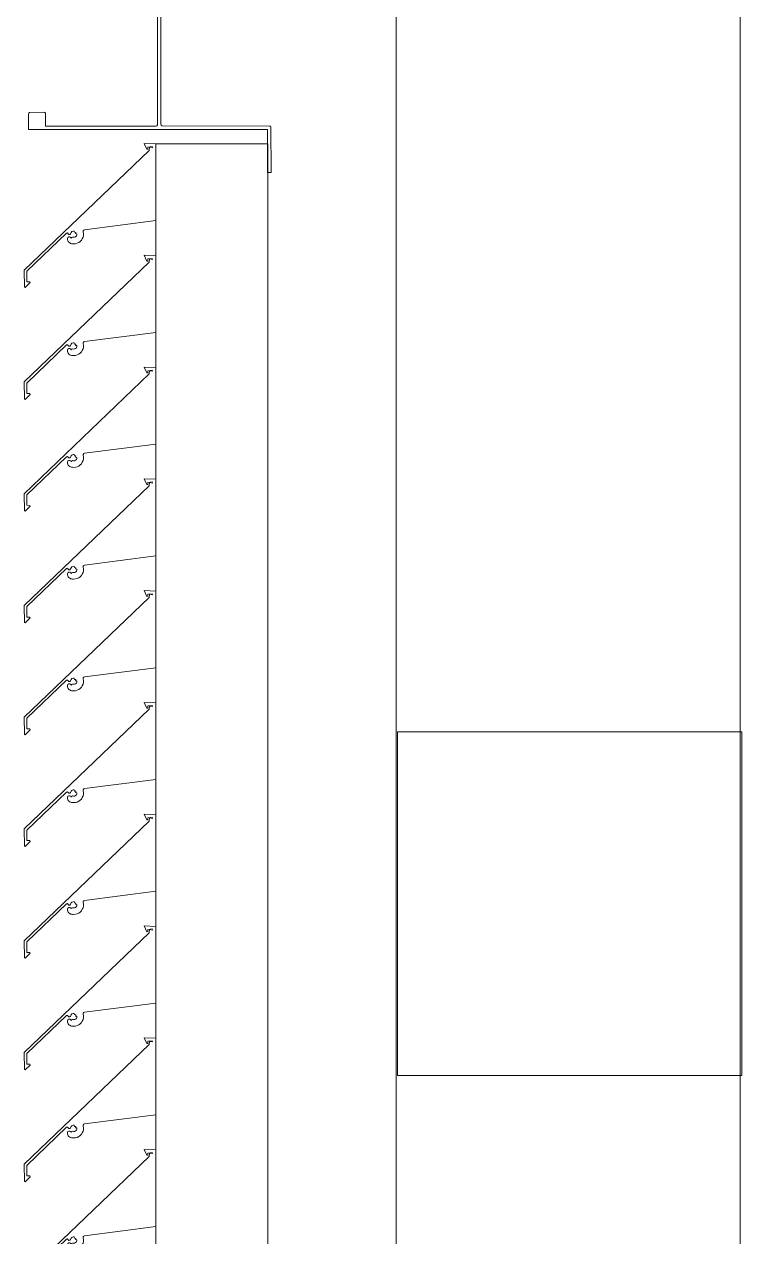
# Model space of a CAD drawing. Header units: millimetres. Extents: x -220592 to 404889, y -217665 to 38245.
# Drawn here: x 7742.18 to 7746.34, y -47960.6 to -47953.55 of the extents above; entities that cross this region are included whole.
import ezdxf

# ---------------------------------------------------------------- set-up
doc = ezdxf.new("R2010")
doc.units = ezdxf.units.MM
doc.linetypes.add('XKITLINE00', pattern=[0])
doc.layers.add('Part', color=7, linetype='Continuous', lineweight=0)

# ---------------------------------------------------------------- blocks, each defined once
blk = doc.blocks.new('*A15047')
at = {"layer": 'Part', "color": 7, "linetype": 'XKITLINE00', "lineweight": 0}
for p, q in [((8.69, 356.643483), (8.69, 102.780027)), ((6.69, 102.780027), (6.69, 273.099959))]:
    blk.add_line(p, q, dxfattribs=at)
blk = doc.blocks.new('*A15754')
at = {"layer": 'Part', "color": 7, "linetype": 'XKITLINE00', "lineweight": 0}
for p, q in [((5.294696, 254.015326), (5.227201, 254.01794)), ((5.227201, 254.01794), (5.242736, 253.984453)), ((5.247859, 253.984865), (5.247988, 253.997056)), ((5.247988, 253.997056), (5.272971, 254.000196)), ((5.257991, 253.996527), (5.255094, 253.977984)), ((5.275007, 253.993623), (5.257991, 253.996527)), ((5.272971, 254.000196), (5.275007, 253.993623)), ((5.255094, 253.977984), (4.529972, 253.281738)), ((5.242736, 253.984453), (5.247859, 253.984865)), ((4.880888, 253.516618), (5.294696, 253.569622)), ((4.545007, 253.275371), (4.776023, 253.496774)), ((4.776023, 253.496774), (4.781182, 253.497866)), ((4.781182, 253.497866), (4.784837, 253.493239)), ((4.799378, 253.493748), (4.802492, 253.501322)), ((4.802492, 253.501322), (4.807159, 253.506108)), ((4.807159, 253.506108), (4.813235, 253.508898)), ((4.813235, 253.508898), (4.819907, 253.50932)), ((4.819907, 253.50932), (4.822229, 253.50193)), ((4.822229, 253.50193), (4.829394, 253.500986)), ((4.829394, 253.500986), (4.828225, 253.493926)), ((4.872437, 253.504354), (4.872676, 253.509876)), ((4.873923, 253.49422), (4.872437, 253.504354)), ((4.872676, 253.509876), (4.875813, 253.514428)), ((4.875813, 253.514428), (4.880888, 253.516618)), ((4.78333, 253.471956), (4.78069, 253.466482)), ((4.78069, 253.466482), (4.781186, 253.458712)), ((4.781186, 253.458712), (4.782921, 253.453216)), ((4.782921, 253.453216), (4.785675, 253.448153)), ((4.788474, 253.475193), (4.78333, 253.471956)), ((4.784837, 253.493239), (4.789301, 253.489385)), ((4.785675, 253.448153), (4.789347, 253.44371)), ((4.794552, 253.475205), (4.788474, 253.475193)), ((4.789301, 253.489385), (4.795195, 253.489591)), ((4.789347, 253.44371), (4.7938, 253.440052)), ((4.7938, 253.440052), (4.79887, 253.437312)), ((4.799708, 253.471987), (4.794552, 253.475205)), ((4.795195, 253.489591), (4.799378, 253.493748)), ((4.79887, 253.437312), (4.804371, 253.435593)), ((4.80265, 253.466515), (4.799708, 253.471987)), ((4.80468, 253.471496), (4.80265, 253.466515)), ((4.804371, 253.435593), (4.810099, 253.434957)), ((4.809491, 253.473903), (4.80468, 253.471496)), ((4.815409, 253.472998), (4.809491, 253.473903)), ((4.810099, 253.434957), (4.816898, 253.434859)), ((4.821909, 253.473342), (4.815409, 253.472998)), ((4.816898, 253.434859), (4.827111, 253.435644)), ((4.827877, 253.47594), (4.821909, 253.473342)), ((4.827111, 253.435644), (4.837012, 253.438267)), ((4.832559, 253.480462), (4.827877, 253.47594)), ((4.828225, 253.493926), (4.83593, 253.49282)), ((4.835361, 253.486336), (4.832559, 253.480462)), ((4.83593, 253.49282), (4.835361, 253.486336)), ((4.837012, 253.438267), (4.846275, 253.44264)), ((4.846275, 253.44264), (4.854591, 253.448618)), ((4.854591, 253.448618), (4.861687, 253.456005)), ((4.861687, 253.456005), (4.867327, 253.464555)), ((4.867327, 253.464555), (4.871325, 253.473985)), ((4.871325, 253.473985), (4.873548, 253.483984)), ((4.873548, 253.483984), (4.873923, 253.49422)), ((4.529972, 253.281738), (4.530525, 253.182587)), ((4.54535, 253.214025), (4.545007, 253.275371)), ((4.530525, 253.182587), (4.535206, 253.180119)), ((4.535206, 253.180119), (4.563855, 253.209007)), ((4.56277, 253.213928), (4.54535, 253.214025)), ((4.563855, 253.209007), (4.56277, 253.213928))]:
    blk.add_line(p, q, dxfattribs=at)
blk = doc.blocks.new('*A15755')
at = {"layer": 'Part', "color": 7, "linetype": 'XKITLINE00', "lineweight": 0}
for p, q in [((5.294696, 253.365326), (5.227201, 253.36794)), ((5.227201, 253.36794), (5.242736, 253.334453)), ((5.255094, 253.327984), (4.529972, 252.631738)), ((5.242736, 253.334453), (5.247859, 253.334865)), ((5.247859, 253.334865), (5.247988, 253.347056)), ((5.247988, 253.347056), (5.272971, 253.350196)), ((5.257991, 253.346527), (5.255094, 253.327984)), ((5.275007, 253.343623), (5.257991, 253.346527)), ((5.272971, 253.350196), (5.275007, 253.343623)), ((4.872676, 252.859876), (4.875813, 252.864428)), ((4.875813, 252.864428), (4.880888, 252.866618)), ((4.880888, 252.866618), (5.294696, 252.919622)), ((4.545007, 252.625371), (4.776023, 252.846774)), ((4.776023, 252.846774), (4.781182, 252.847866)), ((4.78333, 252.821956), (4.78069, 252.816482)), ((4.78069, 252.816482), (4.781186, 252.808712)), ((4.781182, 252.847866), (4.784837, 252.843239)), ((4.781186, 252.808712), (4.782921, 252.803216)), ((4.782921, 252.803216), (4.785675, 252.798153)), ((4.788474, 252.825193), (4.78333, 252.821956)), ((4.784837, 252.843239), (4.789301, 252.839385)), ((4.785675, 252.798153), (4.789347, 252.79371)), ((4.794552, 252.825205), (4.788474, 252.825193)), ((4.789301, 252.839385), (4.795195, 252.839591)), ((4.789347, 252.79371), (4.7938, 252.790052)), ((4.799708, 252.821987), (4.794552, 252.825205)), ((4.795195, 252.839591), (4.799378, 252.843748)), ((4.799378, 252.843748), (4.802492, 252.851322)), ((4.80265, 252.816515), (4.799708, 252.821987)), ((4.802492, 252.851322), (4.807159, 252.856108)), ((4.80468, 252.821496), (4.80265, 252.816515)), ((4.809491, 252.823903), (4.80468, 252.821496)), ((4.807159, 252.856108), (4.813235, 252.858898)), ((4.815409, 252.822998), (4.809491, 252.823903)), ((4.813235, 252.858898), (4.819907, 252.85932)), ((4.821909, 252.823342), (4.815409, 252.822998)), ((4.819907, 252.85932), (4.822229, 252.85193)), ((4.827877, 252.82594), (4.821909, 252.823342)), ((4.822229, 252.85193), (4.829394, 252.850986)), ((4.832559, 252.830462), (4.827877, 252.82594)), ((4.829394, 252.850986), (4.828225, 252.843926)), ((4.828225, 252.843926), (4.83593, 252.84282)), ((4.835361, 252.836336), (4.832559, 252.830462)), ((4.83593, 252.84282), (4.835361, 252.836336)), ((4.837012, 252.788267), (4.846275, 252.79264)), ((4.846275, 252.79264), (4.854591, 252.798618)), ((4.854591, 252.798618), (4.861687, 252.806005)), ((4.861687, 252.806005), (4.867327, 252.814555)), ((4.867327, 252.814555), (4.871325, 252.823985)), ((4.871325, 252.823985), (4.873548, 252.833984)), ((4.872437, 252.854354), (4.872676, 252.859876)), ((4.873923, 252.84422), (4.872437, 252.854354)), ((4.873548, 252.833984), (4.873923, 252.84422)), ((4.7938, 252.790052), (4.79887, 252.787312)), ((4.79887, 252.787312), (4.804371, 252.785593)), ((4.804371, 252.785593), (4.810099, 252.784957)), ((4.810099, 252.784957), (4.816898, 252.784859)), ((4.816898, 252.784859), (4.827111, 252.785644)), ((4.827111, 252.785644), (4.837012, 252.788267)), ((4.529972, 252.631738), (4.530525, 252.532587)), ((4.54535, 252.564025), (4.545007, 252.625371)), ((4.530525, 252.532587), (4.535206, 252.530119)), ((4.535206, 252.530119), (4.563855, 252.559007)), ((4.56277, 252.563928), (4.54535, 252.564025)), ((4.563855, 252.559007), (4.56277, 252.563928))]:
    blk.add_line(p, q, dxfattribs=at)
blk = doc.blocks.new('*A15756')
at = {"layer": 'Part', "color": 7, "linetype": 'XKITLINE00', "lineweight": 0}
for p, q in [((5.255094, 252.677984), (4.529972, 251.981738)), ((5.294696, 252.715326), (5.227201, 252.71794)), ((5.227201, 252.71794), (5.242736, 252.684453)), ((5.242736, 252.684453), (5.247859, 252.684865)), ((5.247859, 252.684865), (5.247988, 252.697056)), ((5.247988, 252.697056), (5.272971, 252.700196)), ((5.257991, 252.696527), (5.255094, 252.677984)), ((5.275007, 252.693623), (5.257991, 252.696527)), ((5.272971, 252.700196), (5.275007, 252.693623)), ((4.880888, 252.216618), (5.294696, 252.269622)), ((4.545007, 251.975371), (4.776023, 252.196774)), ((4.776023, 252.196774), (4.781182, 252.197866)), ((4.78333, 252.171956), (4.78069, 252.166482)), ((4.78069, 252.166482), (4.781186, 252.158712)), ((4.781182, 252.197866), (4.784837, 252.193239)), ((4.781186, 252.158712), (4.782921, 252.153216)), ((4.788474, 252.175193), (4.78333, 252.171956)), ((4.784837, 252.193239), (4.789301, 252.189385)), ((4.794552, 252.175205), (4.788474, 252.175193)), ((4.789301, 252.189385), (4.795195, 252.189591)), ((4.799708, 252.171987), (4.794552, 252.175205)), ((4.795195, 252.189591), (4.799378, 252.193748)), ((4.799378, 252.193748), (4.802492, 252.201322)), ((4.80265, 252.166515), (4.799708, 252.171987)), ((4.802492, 252.201322), (4.807159, 252.206108)), ((4.80468, 252.171496), (4.80265, 252.166515)), ((4.809491, 252.173903), (4.80468, 252.171496)), ((4.807159, 252.206108), (4.813235, 252.208898)), ((4.815409, 252.172998), (4.809491, 252.173903)), ((4.813235, 252.208898), (4.819907, 252.20932)), ((4.821909, 252.173342), (4.815409, 252.172998)), ((4.819907, 252.20932), (4.822229, 252.20193)), ((4.827877, 252.17594), (4.821909, 252.173342)), ((4.822229, 252.20193), (4.829394, 252.200986)), ((4.832559, 252.180462), (4.827877, 252.17594)), ((4.829394, 252.200986), (4.828225, 252.193926)), ((4.828225, 252.193926), (4.83593, 252.19282)), ((4.835361, 252.186336), (4.832559, 252.180462)), ((4.83593, 252.19282), (4.835361, 252.186336)), ((4.861687, 252.156005), (4.867327, 252.164555)), ((4.867327, 252.164555), (4.871325, 252.173985)), ((4.871325, 252.173985), (4.873548, 252.183984)), ((4.872437, 252.204354), (4.872676, 252.209876)), ((4.873923, 252.19422), (4.872437, 252.204354)), ((4.872676, 252.209876), (4.875813, 252.214428)), ((4.873548, 252.183984), (4.873923, 252.19422)), ((4.875813, 252.214428), (4.880888, 252.216618)), ((4.782921, 252.153216), (4.785675, 252.148153)), ((4.785675, 252.148153), (4.789347, 252.14371)), ((4.789347, 252.14371), (4.7938, 252.140052)), ((4.7938, 252.140052), (4.79887, 252.137312)), ((4.79887, 252.137312), (4.804371, 252.135593)), ((4.804371, 252.135593), (4.810099, 252.134957)), ((4.810099, 252.134957), (4.816898, 252.134859)), ((4.816898, 252.134859), (4.827111, 252.135644)), ((4.827111, 252.135644), (4.837012, 252.138267)), ((4.837012, 252.138267), (4.846275, 252.14264)), ((4.846275, 252.14264), (4.854591, 252.148618)), ((4.854591, 252.148618), (4.861687, 252.156005)), ((4.529972, 251.981738), (4.530525, 251.882587)), ((4.54535, 251.914025), (4.545007, 251.975371)), ((4.530525, 251.882587), (4.535206, 251.880119)), ((4.535206, 251.880119), (4.563855, 251.909007)), ((4.56277, 251.913928), (4.54535, 251.914025)), ((4.563855, 251.909007), (4.56277, 251.913928))]:
    blk.add_line(p, q, dxfattribs=at)
blk = doc.blocks.new('*A15757')
at = {"layer": 'Part', "color": 7, "linetype": 'XKITLINE00', "lineweight": 0}
for p, q in [((5.255094, 252.027984), (4.529972, 251.331738)), ((5.294696, 252.065326), (5.227201, 252.06794)), ((5.227201, 252.06794), (5.242736, 252.034453)), ((5.242736, 252.034453), (5.247859, 252.034865)), ((5.247859, 252.034865), (5.247988, 252.047056)), ((5.247988, 252.047056), (5.272971, 252.050196)), ((5.257991, 252.046527), (5.255094, 252.027984)), ((5.275007, 252.043623), (5.257991, 252.046527)), ((5.272971, 252.050196), (5.275007, 252.043623)), ((4.880888, 251.566618), (5.294696, 251.619622)), ((4.545007, 251.325371), (4.776023, 251.546774)), ((4.776023, 251.546774), (4.781182, 251.547866)), ((4.781182, 251.547866), (4.784837, 251.543239)), ((4.788474, 251.525193), (4.78333, 251.521956)), ((4.784837, 251.543239), (4.789301, 251.539385)), ((4.794552, 251.525205), (4.788474, 251.525193)), ((4.789301, 251.539385), (4.795195, 251.539591)), ((4.799708, 251.521987), (4.794552, 251.525205)), ((4.795195, 251.539591), (4.799378, 251.543748)), ((4.799378, 251.543748), (4.802492, 251.551322)), ((4.802492, 251.551322), (4.807159, 251.556108)), ((4.809491, 251.523903), (4.80468, 251.521496)), ((4.807159, 251.556108), (4.813235, 251.558898)), ((4.815409, 251.522998), (4.809491, 251.523903)), ((4.813235, 251.558898), (4.819907, 251.55932)), ((4.821909, 251.523342), (4.815409, 251.522998)), ((4.819907, 251.55932), (4.822229, 251.55193)), ((4.827877, 251.52594), (4.821909, 251.523342)), ((4.822229, 251.55193), (4.829394, 251.550986)), ((4.832559, 251.530462), (4.827877, 251.52594)), ((4.829394, 251.550986), (4.828225, 251.543926)), ((4.828225, 251.543926), (4.83593, 251.54282)), ((4.835361, 251.536336), (4.832559, 251.530462)), ((4.83593, 251.54282), (4.835361, 251.536336)), ((4.867327, 251.514555), (4.871325, 251.523985)), ((4.871325, 251.523985), (4.873548, 251.533984)), ((4.872437, 251.554354), (4.872676, 251.559876)), ((4.873923, 251.54422), (4.872437, 251.554354)), ((4.872676, 251.559876), (4.875813, 251.564428)), ((4.873548, 251.533984), (4.873923, 251.54422)), ((4.875813, 251.564428), (4.880888, 251.566618)), ((4.78333, 251.521956), (4.78069, 251.516482)), ((4.78069, 251.516482), (4.781186, 251.508712)), ((4.781186, 251.508712), (4.782921, 251.503216)), ((4.782921, 251.503216), (4.785675, 251.498153)), ((4.785675, 251.498153), (4.789347, 251.49371)), ((4.789347, 251.49371), (4.7938, 251.490052)), ((4.7938, 251.490052), (4.79887, 251.487312)), ((4.79887, 251.487312), (4.804371, 251.485593)), ((4.80265, 251.516515), (4.799708, 251.521987)), ((4.80468, 251.521496), (4.80265, 251.516515)), ((4.804371, 251.485593), (4.810099, 251.484957)), ((4.810099, 251.484957), (4.816898, 251.484859)), ((4.816898, 251.484859), (4.827111, 251.485644)), ((4.827111, 251.485644), (4.837012, 251.488267)), ((4.837012, 251.488267), (4.846275, 251.49264)), ((4.846275, 251.49264), (4.854591, 251.498618)), ((4.854591, 251.498618), (4.861687, 251.506005)), ((4.861687, 251.506005), (4.867327, 251.514555)), ((4.529972, 251.331738), (4.530525, 251.232587)), ((4.54535, 251.264025), (4.545007, 251.325371)), ((4.535206, 251.230119), (4.563855, 251.259007)), ((4.56277, 251.263928), (4.54535, 251.264025)), ((4.563855, 251.259007), (4.56277, 251.263928)), ((4.530525, 251.232587), (4.535206, 251.230119))]:
    blk.add_line(p, q, dxfattribs=at)
blk = doc.blocks.new('*A15758')
at = {"layer": 'Part', "color": 7, "linetype": 'XKITLINE00', "lineweight": 0}
for p, q in [((5.294696, 251.415326), (5.227201, 251.41794)), ((5.227201, 251.41794), (5.242736, 251.384453)), ((5.242736, 251.384453), (5.247859, 251.384865)), ((5.247859, 251.384865), (5.247988, 251.397056)), ((5.247988, 251.397056), (5.272971, 251.400196)), ((5.257991, 251.396527), (5.255094, 251.377984)), ((5.275007, 251.393623), (5.257991, 251.396527)), ((5.272971, 251.400196), (5.275007, 251.393623)), ((5.255094, 251.377984), (4.529972, 250.681738)), ((4.880888, 250.916618), (5.294696, 250.969622)), ((4.545007, 250.675371), (4.776023, 250.896774)), ((4.776023, 250.896774), (4.781182, 250.897866)), ((4.781182, 250.897866), (4.784837, 250.893239)), ((4.784837, 250.893239), (4.789301, 250.889385)), ((4.789301, 250.889385), (4.795195, 250.889591)), ((4.795195, 250.889591), (4.799378, 250.893748)), ((4.799378, 250.893748), (4.802492, 250.901322)), ((4.802492, 250.901322), (4.807159, 250.906108)), ((4.807159, 250.906108), (4.813235, 250.908898)), ((4.813235, 250.908898), (4.819907, 250.90932)), ((4.819907, 250.90932), (4.822229, 250.90193)), ((4.822229, 250.90193), (4.829394, 250.900986)), ((4.829394, 250.900986), (4.828225, 250.893926)), ((4.828225, 250.893926), (4.83593, 250.89282)), ((4.83593, 250.89282), (4.835361, 250.886336)), ((4.872437, 250.904354), (4.872676, 250.909876)), ((4.873923, 250.89422), (4.872437, 250.904354)), ((4.872676, 250.909876), (4.875813, 250.914428)), ((4.873548, 250.883984), (4.873923, 250.89422)), ((4.875813, 250.914428), (4.880888, 250.916618)), ((4.78333, 250.871956), (4.78069, 250.866482)), ((4.78069, 250.866482), (4.781186, 250.858712)), ((4.781186, 250.858712), (4.782921, 250.853216)), ((4.782921, 250.853216), (4.785675, 250.848153)), ((4.788474, 250.875193), (4.78333, 250.871956)), ((4.785675, 250.848153), (4.789347, 250.84371)), ((4.794552, 250.875205), (4.788474, 250.875193)), ((4.789347, 250.84371), (4.7938, 250.840052)), ((4.7938, 250.840052), (4.79887, 250.837312)), ((4.799708, 250.871987), (4.794552, 250.875205)), ((4.79887, 250.837312), (4.804371, 250.835593)), ((4.80265, 250.866515), (4.799708, 250.871987)), ((4.80468, 250.871496), (4.80265, 250.866515)), ((4.804371, 250.835593), (4.810099, 250.834957)), ((4.809491, 250.873903), (4.80468, 250.871496)), ((4.815409, 250.872998), (4.809491, 250.873903)), ((4.810099, 250.834957), (4.816898, 250.834859)), ((4.821909, 250.873342), (4.815409, 250.872998)), ((4.816898, 250.834859), (4.827111, 250.835644)), ((4.827877, 250.87594), (4.821909, 250.873342)), ((4.827111, 250.835644), (4.837012, 250.838267)), ((4.832559, 250.880462), (4.827877, 250.87594)), ((4.835361, 250.886336), (4.832559, 250.880462)), ((4.837012, 250.838267), (4.846275, 250.84264)), ((4.846275, 250.84264), (4.854591, 250.848618)), ((4.854591, 250.848618), (4.861687, 250.856005)), ((4.861687, 250.856005), (4.867327, 250.864555)), ((4.867327, 250.864555), (4.871325, 250.873985)), ((4.871325, 250.873985), (4.873548, 250.883984)), ((4.529972, 250.681738), (4.530525, 250.582587)), ((4.535206, 250.580119), (4.563855, 250.609007)), ((4.54535, 250.614025), (4.545007, 250.675371)), ((4.56277, 250.613928), (4.54535, 250.614025)), ((4.563855, 250.609007), (4.56277, 250.613928)), ((4.530525, 250.582587), (4.535206, 250.580119))]:
    blk.add_line(p, q, dxfattribs=at)
blk = doc.blocks.new('*A15759')
at = {"layer": 'Part', "color": 7, "linetype": 'XKITLINE00', "lineweight": 0}
for p, q in [((5.294696, 250.765326), (5.227201, 250.76794)), ((5.227201, 250.76794), (5.242736, 250.734453)), ((5.247859, 250.734865), (5.247988, 250.747056)), ((5.247988, 250.747056), (5.272971, 250.750196)), ((5.257991, 250.746527), (5.255094, 250.727984)), ((5.275007, 250.743623), (5.257991, 250.746527)), ((5.272971, 250.750196), (5.275007, 250.743623)), ((5.255094, 250.727984), (4.529972, 250.031738)), ((5.242736, 250.734453), (5.247859, 250.734865)), ((4.802492, 250.251322), (4.807159, 250.256108)), ((4.807159, 250.256108), (4.813235, 250.258898)), ((4.813235, 250.258898), (4.819907, 250.25932)), ((4.819907, 250.25932), (4.822229, 250.25193)), ((4.872437, 250.254354), (4.872676, 250.259876)), ((4.873923, 250.24422), (4.872437, 250.254354)), ((4.872676, 250.259876), (4.875813, 250.264428)), ((4.875813, 250.264428), (4.880888, 250.266618)), ((4.880888, 250.266618), (5.294696, 250.319622)), ((4.545007, 250.025371), (4.776023, 250.246774)), ((4.776023, 250.246774), (4.781182, 250.247866)), ((4.78333, 250.221956), (4.78069, 250.216482)), ((4.78069, 250.216482), (4.781186, 250.208712)), ((4.781182, 250.247866), (4.784837, 250.243239)), ((4.781186, 250.208712), (4.782921, 250.203216)), ((4.782921, 250.203216), (4.785675, 250.198153)), ((4.788474, 250.225193), (4.78333, 250.221956)), ((4.784837, 250.243239), (4.789301, 250.239385)), ((4.785675, 250.198153), (4.789347, 250.19371)), ((4.794552, 250.225205), (4.788474, 250.225193)), ((4.789301, 250.239385), (4.795195, 250.239591)), ((4.789347, 250.19371), (4.7938, 250.190052)), ((4.7938, 250.190052), (4.79887, 250.187312)), ((4.799708, 250.221987), (4.794552, 250.225205)), ((4.795195, 250.239591), (4.799378, 250.243748)), ((4.79887, 250.187312), (4.804371, 250.185593)), ((4.799378, 250.243748), (4.802492, 250.251322)), ((4.80265, 250.216515), (4.799708, 250.221987)), ((4.80468, 250.221496), (4.80265, 250.216515)), ((4.804371, 250.185593), (4.810099, 250.184957)), ((4.809491, 250.223903), (4.80468, 250.221496)), ((4.815409, 250.222998), (4.809491, 250.223903)), ((4.810099, 250.184957), (4.816898, 250.184859)), ((4.821909, 250.223342), (4.815409, 250.222998)), ((4.816898, 250.184859), (4.827111, 250.185644)), ((4.827877, 250.22594), (4.821909, 250.223342)), ((4.822229, 250.25193), (4.829394, 250.250986)), ((4.827111, 250.185644), (4.837012, 250.188267)), ((4.832559, 250.230462), (4.827877, 250.22594)), ((4.829394, 250.250986), (4.828225, 250.243926)), ((4.828225, 250.243926), (4.83593, 250.24282)), ((4.835361, 250.236336), (4.832559, 250.230462)), ((4.83593, 250.24282), (4.835361, 250.236336)), ((4.837012, 250.188267), (4.846275, 250.19264)), ((4.846275, 250.19264), (4.854591, 250.198618)), ((4.854591, 250.198618), (4.861687, 250.206005)), ((4.861687, 250.206005), (4.867327, 250.214555)), ((4.867327, 250.214555), (4.871325, 250.223985)), ((4.871325, 250.223985), (4.873548, 250.233984)), ((4.873548, 250.233984), (4.873923, 250.24422)), ((4.529972, 250.031738), (4.530525, 249.932587)), ((4.54535, 249.964025), (4.545007, 250.025371)), ((4.530525, 249.932587), (4.535206, 249.930119)), ((4.535206, 249.930119), (4.563855, 249.959007)), ((4.56277, 249.963928), (4.54535, 249.964025)), ((4.563855, 249.959007), (4.56277, 249.963928))]:
    blk.add_line(p, q, dxfattribs=at)
blk = doc.blocks.new('*A15760')
at = {"layer": 'Part', "color": 7, "linetype": 'XKITLINE00', "lineweight": 0}
for p, q in [((5.294696, 250.115326), (5.227201, 250.11794)), ((5.227201, 250.11794), (5.242736, 250.084453)), ((5.255094, 250.077984), (4.529972, 249.381738)), ((5.242736, 250.084453), (5.247859, 250.084865)), ((5.247859, 250.084865), (5.247988, 250.097056)), ((5.247988, 250.097056), (5.272971, 250.100196)), ((5.257991, 250.096527), (5.255094, 250.077984)), ((5.275007, 250.093623), (5.257991, 250.096527)), ((5.272971, 250.100196), (5.275007, 250.093623)), ((4.880888, 249.616618), (5.294696, 249.669622)), ((4.545007, 249.375371), (4.776023, 249.596774)), ((4.776023, 249.596774), (4.781182, 249.597866)), ((4.78333, 249.571956), (4.78069, 249.566482)), ((4.78069, 249.566482), (4.781186, 249.558712)), ((4.781182, 249.597866), (4.784837, 249.593239)), ((4.781186, 249.558712), (4.782921, 249.553216)), ((4.782921, 249.553216), (4.785675, 249.548153)), ((4.788474, 249.575193), (4.78333, 249.571956)), ((4.784837, 249.593239), (4.789301, 249.589385)), ((4.785675, 249.548153), (4.789347, 249.54371)), ((4.794552, 249.575205), (4.788474, 249.575193)), ((4.789301, 249.589385), (4.795195, 249.589591)), ((4.799708, 249.571987), (4.794552, 249.575205)), ((4.795195, 249.589591), (4.799378, 249.593748)), ((4.799378, 249.593748), (4.802492, 249.601322)), ((4.80265, 249.566515), (4.799708, 249.571987)), ((4.802492, 249.601322), (4.807159, 249.606108)), ((4.80468, 249.571496), (4.80265, 249.566515)), ((4.809491, 249.573903), (4.80468, 249.571496)), ((4.807159, 249.606108), (4.813235, 249.608898)), ((4.815409, 249.572998), (4.809491, 249.573903)), ((4.813235, 249.608898), (4.819907, 249.60932)), ((4.821909, 249.573342), (4.815409, 249.572998)), ((4.819907, 249.60932), (4.822229, 249.60193)), ((4.827877, 249.57594), (4.821909, 249.573342)), ((4.822229, 249.60193), (4.829394, 249.600986)), ((4.832559, 249.580462), (4.827877, 249.57594)), ((4.829394, 249.600986), (4.828225, 249.593926)), ((4.828225, 249.593926), (4.83593, 249.59282)), ((4.835361, 249.586336), (4.832559, 249.580462)), ((4.83593, 249.59282), (4.835361, 249.586336)), ((4.846275, 249.54264), (4.854591, 249.548618)), ((4.854591, 249.548618), (4.861687, 249.556005)), ((4.861687, 249.556005), (4.867327, 249.564555)), ((4.867327, 249.564555), (4.871325, 249.573985)), ((4.871325, 249.573985), (4.873548, 249.583984)), ((4.872437, 249.604354), (4.872676, 249.609876)), ((4.873923, 249.59422), (4.872437, 249.604354)), ((4.872676, 249.609876), (4.875813, 249.614428)), ((4.873548, 249.583984), (4.873923, 249.59422)), ((4.875813, 249.614428), (4.880888, 249.616618)), ((4.789347, 249.54371), (4.7938, 249.540052)), ((4.7938, 249.540052), (4.79887, 249.537312)), ((4.79887, 249.537312), (4.804371, 249.535593)), ((4.804371, 249.535593), (4.810099, 249.534957)), ((4.810099, 249.534957), (4.816898, 249.534859)), ((4.816898, 249.534859), (4.827111, 249.535644)), ((4.827111, 249.535644), (4.837012, 249.538267)), ((4.837012, 249.538267), (4.846275, 249.54264)), ((4.529972, 249.381738), (4.530525, 249.282587)), ((4.54535, 249.314025), (4.545007, 249.375371)), ((4.530525, 249.282587), (4.535206, 249.280119)), ((4.535206, 249.280119), (4.563855, 249.309007)), ((4.56277, 249.313928), (4.54535, 249.314025)), ((4.563855, 249.309007), (4.56277, 249.313928))]:
    blk.add_line(p, q, dxfattribs=at)
blk = doc.blocks.new('*A15770')
at = {"layer": 'Part', "color": 7, "linetype": 'XKITLINE00', "lineweight": 0}
for p, q in [((5.294696, 255.96533), (5.944696, 255.96533)), ((5.294696, 255.96533), (5.294696, 243.465444)), ((5.944696, 255.96533), (5.944696, 243.465444)), ((5.294696, 243.465444), (5.944696, 243.465444))]:
    blk.add_line(p, q, dxfattribs=at)
blk = doc.blocks.new('*A15797')
at = {"layer": 'Part', "color": 7, "linetype": 'XKITLINE00', "lineweight": 0}
for p, q in [((5.944368, 257.049725), (5.944412, 257.299725)), ((5.944412, 257.299725), (5.964412, 257.299722)), ((5.964412, 257.299722), (5.964367, 257.039722)), ((4.555113, 256.956141), (4.554368, 257.049968)), ((4.554368, 257.049968), (5.944368, 257.049725)), ((4.654365, 257.02995), (4.654353, 256.95995)), ((5.298192, 257.029077), (4.654365, 257.02995)), ((5.302679, 257.025393), (5.298192, 257.029077)), ((5.304363, 257.019837), (5.302679, 257.025393)), ((5.325125, 257.02366), (5.324363, 257.019833)), ((5.328809, 257.028147), (5.325125, 257.02366)), ((5.334365, 257.029832), (5.328809, 257.028147)), ((5.958192, 257.030484), (5.334365, 257.029832)), ((5.96268, 257.034166), (5.958192, 257.030484)), ((5.964367, 257.039722), (5.96268, 257.034166)), ((4.558796, 256.951652), (4.555113, 256.956141)), ((4.564351, 256.949966), (4.558796, 256.951652)), ((4.652666, 256.954395), (4.648178, 256.950713)), ((4.654353, 256.95995), (4.652666, 256.954395)), ((5.303437, 256.07601), (5.304363, 257.019837)), ((5.324363, 257.019833), (5.324199, 256.079833)), ((4.648178, 256.950713), (4.564351, 256.949966)), ((4.554194, 256.049968), (4.55421, 256.139968)), ((4.55421, 256.139968), (4.555896, 256.145523)), ((4.555896, 256.145523), (4.560384, 256.149206)), ((4.560384, 256.149206), (4.644211, 256.149952)), ((4.644211, 256.149952), (4.649767, 256.148266)), ((4.649767, 256.148266), (4.653449, 256.143777)), ((4.653449, 256.143777), (4.654197, 256.06995)), ((5.944194, 256.049725), (4.554194, 256.049968)), ((4.654197, 256.06995), (5.294197, 256.069839)), ((5.294197, 256.069839), (5.299753, 256.071523)), ((5.299753, 256.071523), (5.303437, 256.07601)), ((5.324199, 256.079833), (5.325883, 256.074277)), ((5.325883, 256.074277), (5.330371, 256.070594)), ((5.330371, 256.070594), (5.954197, 256.069723)), ((5.94415, 255.799725), (5.944194, 256.049725)), ((5.954197, 256.069723), (5.959753, 256.068037)), ((5.959753, 256.068037), (5.963435, 256.063549)), ((5.963435, 256.063549), (5.96415, 255.799722)), ((5.96415, 255.799722), (5.94415, 255.799725))]:
    blk.add_line(p, q, dxfattribs=at)
blk = doc.blocks.new('*A15798')
at = {"layer": 'Part', "color": 7, "linetype": 'XKITLINE00', "lineweight": 0}
for p, q in [((5.255094, 255.277984), (4.529972, 254.581738)), ((5.294696, 255.315326), (5.227201, 255.31794)), ((5.227201, 255.31794), (5.242736, 255.284453)), ((5.242736, 255.284453), (5.247859, 255.284865)), ((5.247859, 255.284865), (5.247988, 255.297056)), ((5.247988, 255.297056), (5.272971, 255.300196)), ((5.257991, 255.296527), (5.255094, 255.277984)), ((5.275007, 255.293623), (5.257991, 255.296527)), ((5.272971, 255.300196), (5.275007, 255.293623)), ((4.880888, 254.816618), (5.294696, 254.869622)), ((4.545007, 254.575371), (4.776023, 254.796774)), ((4.776023, 254.796774), (4.781182, 254.797866)), ((4.78333, 254.771956), (4.78069, 254.766482)), ((4.78069, 254.766482), (4.781186, 254.758712)), ((4.781182, 254.797866), (4.784837, 254.793239)), ((4.788474, 254.775193), (4.78333, 254.771956)), ((4.784837, 254.793239), (4.789301, 254.789385)), ((4.794552, 254.775205), (4.788474, 254.775193)), ((4.789301, 254.789385), (4.795195, 254.789591)), ((4.799708, 254.771987), (4.794552, 254.775205)), ((4.795195, 254.789591), (4.799378, 254.793748)), ((4.799378, 254.793748), (4.802492, 254.801322)), ((4.80265, 254.766515), (4.799708, 254.771987)), ((4.802492, 254.801322), (4.807159, 254.806108)), ((4.80468, 254.771496), (4.80265, 254.766515)), ((4.809491, 254.773903), (4.80468, 254.771496)), ((4.807159, 254.806108), (4.813235, 254.808898)), ((4.815409, 254.772998), (4.809491, 254.773903)), ((4.813235, 254.808898), (4.819907, 254.80932)), ((4.821909, 254.773342), (4.815409, 254.772998)), ((4.819907, 254.80932), (4.822229, 254.80193)), ((4.827877, 254.77594), (4.821909, 254.773342)), ((4.822229, 254.80193), (4.829394, 254.800986)), ((4.832559, 254.780462), (4.827877, 254.77594)), ((4.829394, 254.800986), (4.828225, 254.793926)), ((4.828225, 254.793926), (4.83593, 254.79282)), ((4.835361, 254.786336), (4.832559, 254.780462)), ((4.83593, 254.79282), (4.835361, 254.786336)), ((4.867327, 254.764555), (4.871325, 254.773985)), ((4.871325, 254.773985), (4.873548, 254.783984)), ((4.872437, 254.804354), (4.872676, 254.809876)), ((4.873923, 254.79422), (4.872437, 254.804354)), ((4.872676, 254.809876), (4.875813, 254.814428)), ((4.873548, 254.783984), (4.873923, 254.79422)), ((4.875813, 254.814428), (4.880888, 254.816618)), ((4.781186, 254.758712), (4.782921, 254.753216)), ((4.782921, 254.753216), (4.785675, 254.748153)), ((4.785675, 254.748153), (4.789347, 254.74371)), ((4.789347, 254.74371), (4.7938, 254.740052)), ((4.7938, 254.740052), (4.79887, 254.737312)), ((4.79887, 254.737312), (4.804371, 254.735593)), ((4.804371, 254.735593), (4.810099, 254.734957)), ((4.810099, 254.734957), (4.816898, 254.734859)), ((4.816898, 254.734859), (4.827111, 254.735644)), ((4.827111, 254.735644), (4.837012, 254.738267)), ((4.837012, 254.738267), (4.846275, 254.74264)), ((4.846275, 254.74264), (4.854591, 254.748618)), ((4.854591, 254.748618), (4.861687, 254.756005)), ((4.861687, 254.756005), (4.867327, 254.764555)), ((4.529972, 254.581738), (4.530525, 254.482587)), ((4.54535, 254.514025), (4.545007, 254.575371)), ((4.535206, 254.480119), (4.563855, 254.509007)), ((4.56277, 254.513928), (4.54535, 254.514025)), ((4.563855, 254.509007), (4.56277, 254.513928)), ((4.530525, 254.482587), (4.535206, 254.480119))]:
    blk.add_line(p, q, dxfattribs=at)
blk = doc.blocks.new('*A15799')
at = {"layer": 'Part', "color": 7, "linetype": 'XKITLINE00', "lineweight": 0}
for p, q in [((5.255094, 254.627984), (4.529972, 253.931738)), ((5.294696, 254.665326), (5.227201, 254.66794)), ((5.227201, 254.66794), (5.242736, 254.634453)), ((5.242736, 254.634453), (5.247859, 254.634865)), ((5.247859, 254.634865), (5.247988, 254.647056)), ((5.247988, 254.647056), (5.272971, 254.650196)), ((5.257991, 254.646527), (5.255094, 254.627984)), ((5.275007, 254.643623), (5.257991, 254.646527)), ((5.272971, 254.650196), (5.275007, 254.643623)), ((4.880888, 254.166618), (5.294696, 254.219622)), ((4.545007, 253.925371), (4.776023, 254.146774)), ((4.776023, 254.146774), (4.781182, 254.147866)), ((4.781182, 254.147866), (4.784837, 254.143239)), ((4.784837, 254.143239), (4.789301, 254.139385)), ((4.789301, 254.139385), (4.795195, 254.139591)), ((4.795195, 254.139591), (4.799378, 254.143748)), ((4.799378, 254.143748), (4.802492, 254.151322)), ((4.802492, 254.151322), (4.807159, 254.156108)), ((4.807159, 254.156108), (4.813235, 254.158898)), ((4.813235, 254.158898), (4.819907, 254.15932)), ((4.819907, 254.15932), (4.822229, 254.15193)), ((4.822229, 254.15193), (4.829394, 254.150986)), ((4.829394, 254.150986), (4.828225, 254.143926)), ((4.828225, 254.143926), (4.83593, 254.14282)), ((4.835361, 254.136336), (4.832559, 254.130462)), ((4.83593, 254.14282), (4.835361, 254.136336)), ((4.871325, 254.123985), (4.873548, 254.133984)), ((4.872437, 254.154354), (4.872676, 254.159876)), ((4.873923, 254.14422), (4.872437, 254.154354)), ((4.872676, 254.159876), (4.875813, 254.164428)), ((4.873548, 254.133984), (4.873923, 254.14422)), ((4.875813, 254.164428), (4.880888, 254.166618)), ((4.78333, 254.121956), (4.78069, 254.116482)), ((4.78069, 254.116482), (4.781186, 254.108712)), ((4.781186, 254.108712), (4.782921, 254.103216)), ((4.782921, 254.103216), (4.785675, 254.098153)), ((4.788474, 254.125193), (4.78333, 254.121956)), ((4.785675, 254.098153), (4.789347, 254.09371)), ((4.794552, 254.125205), (4.788474, 254.125193)), ((4.789347, 254.09371), (4.7938, 254.090052)), ((4.7938, 254.090052), (4.79887, 254.087312)), ((4.799708, 254.121987), (4.794552, 254.125205)), ((4.79887, 254.087312), (4.804371, 254.085593)), ((4.80265, 254.116515), (4.799708, 254.121987)), ((4.80468, 254.121496), (4.80265, 254.116515)), ((4.804371, 254.085593), (4.810099, 254.084957)), ((4.809491, 254.123903), (4.80468, 254.121496)), ((4.815409, 254.122998), (4.809491, 254.123903)), ((4.810099, 254.084957), (4.816898, 254.084859)), ((4.821909, 254.123342), (4.815409, 254.122998)), ((4.816898, 254.084859), (4.827111, 254.085644)), ((4.827877, 254.12594), (4.821909, 254.123342)), ((4.827111, 254.085644), (4.837012, 254.088267)), ((4.832559, 254.130462), (4.827877, 254.12594)), ((4.837012, 254.088267), (4.846275, 254.09264)), ((4.846275, 254.09264), (4.854591, 254.098618)), ((4.854591, 254.098618), (4.861687, 254.106005)), ((4.861687, 254.106005), (4.867327, 254.114555)), ((4.867327, 254.114555), (4.871325, 254.123985)), ((4.529972, 253.931738), (4.530525, 253.832587)), ((4.54535, 253.864025), (4.545007, 253.925371)), ((4.535206, 253.830119), (4.563855, 253.859007)), ((4.56277, 253.863928), (4.54535, 253.864025)), ((4.563855, 253.859007), (4.56277, 253.863928)), ((4.530525, 253.832587), (4.535206, 253.830119))]:
    blk.add_line(p, q, dxfattribs=at)
blk = doc.blocks.new('*A15800')
at = {"layer": 'Part', "color": 7, "linetype": 'XKITLINE00', "lineweight": 0}
for p, q in [((5.294582, 255.96533), (5.227201, 255.96794)), ((5.227201, 255.96794), (5.242736, 255.934453)), ((5.255094, 255.927984), (4.529972, 255.231738)), ((5.242736, 255.934453), (5.247859, 255.934865)), ((5.247859, 255.934865), (5.247988, 255.947056)), ((5.247988, 255.947056), (5.272971, 255.950196)), ((5.257991, 255.946527), (5.255094, 255.927984)), ((5.275007, 255.943623), (5.257991, 255.946527)), ((5.272971, 255.950196), (5.275007, 255.943623)), ((4.880888, 255.466618), (5.294696, 255.519622)), ((4.545007, 255.225371), (4.776023, 255.446774)), ((4.776023, 255.446774), (4.781182, 255.447866)), ((4.78333, 255.421956), (4.78069, 255.416482)), ((4.78069, 255.416482), (4.781186, 255.408712)), ((4.781182, 255.447866), (4.784837, 255.443239)), ((4.781186, 255.408712), (4.782921, 255.403216)), ((4.782921, 255.403216), (4.785675, 255.398153)), ((4.788474, 255.425193), (4.78333, 255.421956)), ((4.784837, 255.443239), (4.789301, 255.439385)), ((4.794552, 255.425205), (4.788474, 255.425193)), ((4.789301, 255.439385), (4.795195, 255.439591)), ((4.799708, 255.421987), (4.794552, 255.425205)), ((4.795195, 255.439591), (4.799378, 255.443748)), ((4.799378, 255.443748), (4.802492, 255.451322)), ((4.80265, 255.416515), (4.799708, 255.421987)), ((4.802492, 255.451322), (4.807159, 255.456108)), ((4.80468, 255.421496), (4.80265, 255.416515)), ((4.809491, 255.423903), (4.80468, 255.421496)), ((4.807159, 255.456108), (4.813235, 255.458898)), ((4.815409, 255.422998), (4.809491, 255.423903)), ((4.813235, 255.458898), (4.819907, 255.45932)), ((4.821909, 255.423342), (4.815409, 255.422998)), ((4.819907, 255.45932), (4.822229, 255.45193)), ((4.827877, 255.42594), (4.821909, 255.423342)), ((4.822229, 255.45193), (4.829394, 255.450986)), ((4.832559, 255.430462), (4.827877, 255.42594)), ((4.829394, 255.450986), (4.828225, 255.443926)), ((4.828225, 255.443926), (4.83593, 255.44282)), ((4.835361, 255.436336), (4.832559, 255.430462)), ((4.83593, 255.44282), (4.835361, 255.436336)), ((4.854591, 255.398618), (4.861687, 255.406005)), ((4.861687, 255.406005), (4.867327, 255.414555)), ((4.867327, 255.414555), (4.871325, 255.423985)), ((4.871325, 255.423985), (4.873548, 255.433984)), ((4.872437, 255.454354), (4.872676, 255.459876)), ((4.873923, 255.44422), (4.872437, 255.454354)), ((4.872676, 255.459876), (4.875813, 255.464428)), ((4.873548, 255.433984), (4.873923, 255.44422)), ((4.875813, 255.464428), (4.880888, 255.466618)), ((4.785675, 255.398153), (4.789347, 255.39371)), ((4.789347, 255.39371), (4.7938, 255.390052)), ((4.7938, 255.390052), (4.79887, 255.387312)), ((4.79887, 255.387312), (4.804371, 255.385593)), ((4.804371, 255.385593), (4.810099, 255.384957)), ((4.810099, 255.384957), (4.816898, 255.384859)), ((4.816898, 255.384859), (4.827111, 255.385644)), ((4.827111, 255.385644), (4.837012, 255.388267)), ((4.837012, 255.388267), (4.846275, 255.39264)), ((4.846275, 255.39264), (4.854591, 255.398618)), ((4.529972, 255.231738), (4.530525, 255.132587)), ((4.54535, 255.164025), (4.545007, 255.225371)), ((4.530525, 255.132587), (4.535206, 255.130119)), ((4.535206, 255.130119), (4.563855, 255.159007)), ((4.56277, 255.163928), (4.54535, 255.164025)), ((4.563855, 255.159007), (4.56277, 255.163928))]:
    blk.add_line(p, q, dxfattribs=at)
blk = doc.blocks.new('*A15838')
at = {"layer": 'Part', "color": 7, "linetype": 'XKITLINE00', "lineweight": 0}
for p, q in [((8.698722, 252.547604), (6.698722, 252.547604)), ((6.698722, 252.547604), (6.698722, 250.547604)), ((8.698722, 250.547604), (8.698722, 252.547604)), ((6.698722, 250.547604), (8.698722, 250.547604))]:
    blk.add_line(p, q, dxfattribs=at)

msp = doc.modelspace()

# ---------------------------------------------------------------- block references
at = {"color": 7, "lineweight": 0}
for name in ['*A15047', '*A15797', '*A15800', '*A15770', '*A15798', '*A15799', '*A15754', '*A15755', '*A15756', '*A15838', '*A15757', '*A15758', '*A15759', '*A15760']:
    msp.add_blockref(name, (7737.6457, -48210.2152), dxfattribs=at)

doc.saveas('drawing.dxf')
